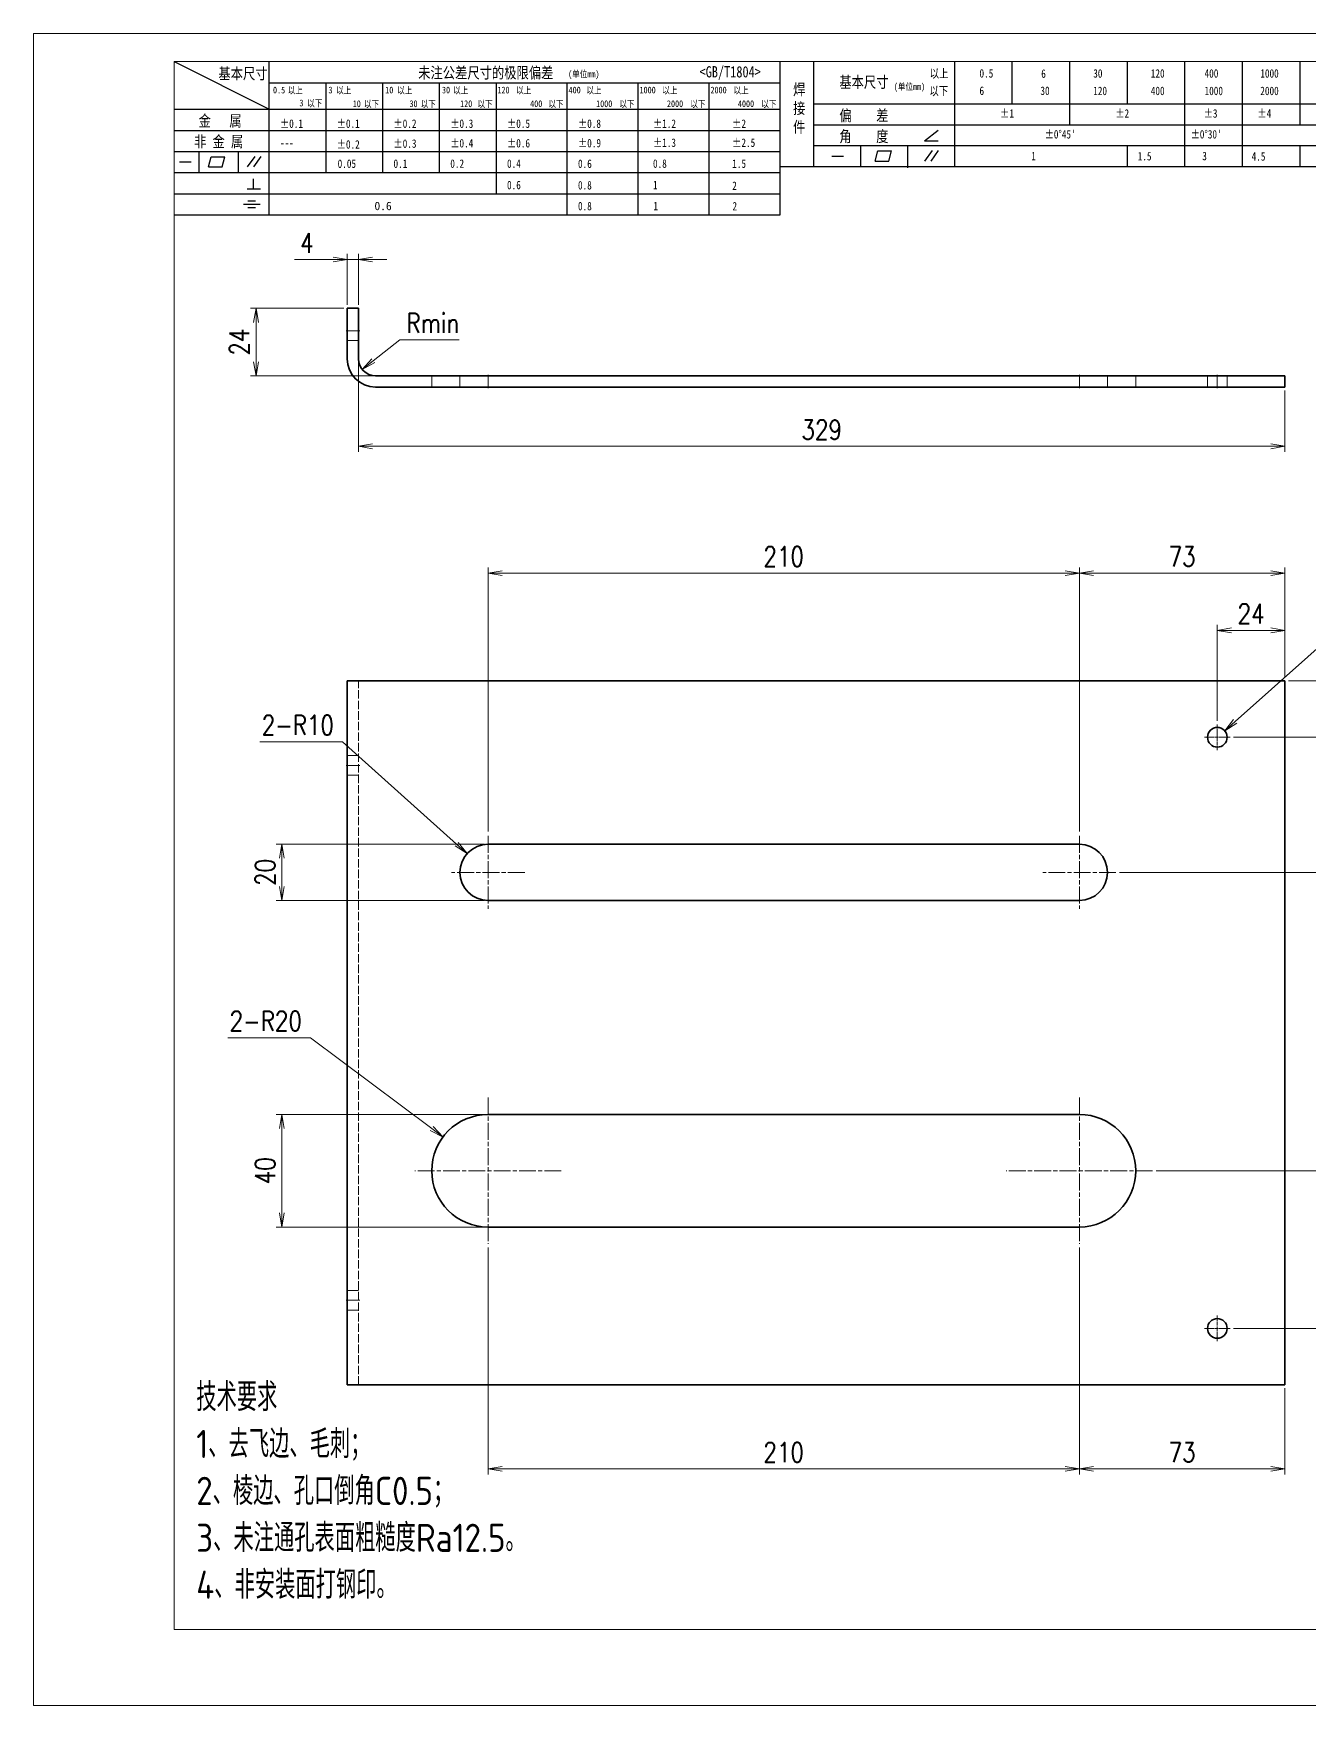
# Model space of a CAD drawing. Header units: inches. Extents: x 269 to 10986, y 1043 to 4337.
# Drawn here: x 269 to 722, y 3497 to 4091 of the extents above; entities that cross this region are included whole.
import ezdxf

# ---------------------------------------------------------------- set-up
doc = ezdxf.new("R2010")
doc.units = ezdxf.units.IN
doc.header["$MEASUREMENT"] = 0
doc.linetypes.add('AM_ISO02W050x2', pattern=[3.75, 3, -0.75])
doc.linetypes.add('AM_ISO08W050x2', pattern=[9, 6, -0.75, 1.5, -0.75])
for name, color, linetype, lineweight in [('中心线', 2, 'AM_ISO08W050x2', 18), ('图框', 7, 'Continuous', 18), ('标注线', 3, 'Continuous', 18), ('粗实线', 7, 'Continuous', 35), ('虚线', 1, 'AM_ISO02W050x2', 18)]:
    doc.layers.add(name, color=color, linetype=linetype, lineweight=lineweight)
doc.layers.add('图\\M+19E79\\M+195B6\\M+18E9A', color=7, linetype='Continuous')
doc.layers.add('打印', color=7, linetype='Continuous', lineweight=15, plot=False)
doc.layers.add('打印-禁用', color=7, linetype='Continuous', lineweight=15, plot=False)
doc.styles.add('DIM', font='romans.shx', dxfattribs={"width": 0.8, "bigfont": 'bigfont.shx'})
doc.styles.add('国标', font='simfang.ttf', dxfattribs={"width": 0.8})
doc.styles.add('机械长仿宋', font='gbenor.shx', dxfattribs={"height": 1, "bigfont": 'gbcbig.shx'})
doc.dimstyles.new('XR 1-2$0', dxfattribs={"dimscale": 2, "dimtxt": 3.5, "dimasz": 2.5, "dimexe": 1, "dimexo": 0.625, "dimgap": 1.2, "dimtad": 1, "dimdsep": 46, "dimtxsty": 'DIM', "dimblk": 'OPEN', "dimcen": 0, "dimclrd": 8, "dimclre": 8, "dimclrt": 2, "dimazin": 2, "dimtfac": 0.5, "dimtmove": 0, "dimatfit": 3, "dimldrblk": 'OPEN', "dimfxl": 0, "dimtolj": 2, "dimlwd": 13, "dimlwe": 13, "dimarcsym": 0})
doc.dimstyles.new('XR 1-2$3', dxfattribs={"dimscale": 2, "dimtxt": 3.5, "dimasz": 2.5, "dimexe": 1, "dimexo": 0.625, "dimgap": 1.2, "dimtad": 1, "dimtoh": 1, "dimdsep": 46, "dimtxsty": 'DIM', "dimblk": 'OPEN', "dimcen": 0, "dimclrd": 8, "dimclre": 8, "dimclrt": 2, "dimazin": 2, "dimtfac": 0.5, "dimtofl": 0, "dimtmove": 0, "dimatfit": 3, "dimldrblk": 'OPEN', "dimfxl": 0, "dimtolj": 2, "dimlwd": 18, "dimlwe": 18, "dimarcsym": 0})
doc.dimstyles.new('XR 1-2$4', dxfattribs={"dimscale": 2, "dimtxt": 3.5, "dimasz": 2.5, "dimexe": 1, "dimexo": 0.625, "dimgap": 1.2, "dimtad": 1, "dimtoh": 1, "dimdsep": 46, "dimtxsty": 'DIM', "dimblk": 'OPEN', "dimcen": 0, "dimclrd": 8, "dimclre": 8, "dimclrt": 2, "dimazin": 2, "dimtfac": 0.5, "dimtofl": 0, "dimtmove": 0, "dimatfit": 3, "dimldrblk": 'OPEN', "dimfxl": 0, "dimtolj": 2, "dimlwd": 18, "dimlwe": 18, "dimarcsym": 0})

# ---------------------------------------------------------------- blocks, each defined once
blk = doc.blocks.new('GZDEH零件A3图框V01版')
at = {"layer": '图\\M+19E79\\M+195B6\\M+18E9A', "color": 9}
for p, q in [((2882.49, -1554.46), (2899.37, -1562.92)), ((2899.37, -1581.67), (2899.37, -1554.46)), ((2990.09, -1581.67), (2990.09, -1554.46)), ((2996.09, -1573.08), (2996.09, -1554.46)), ((3021.09, -1561.98), (3021.09, -1554.46)), ((3031.31, -1561.98), (3031.31, -1554.46)), ((3041.53, -1561.98), (3041.53, -1554.46)), ((3051.75, -1561.98), (3051.75, -1554.46)), ((3061.98, -1561.98), (3061.98, -1554.46)), ((3072.2, -1561.98), (3072.2, -1554.46)), ((3082.42, -1561.98), (3082.42, -1554.46)), ((2899.37, -1558.24), (2990.09, -1558.24)), ((2909.45, -1574.17), (2909.45, -1558.24)), ((2919.53, -1574.17), (2919.53, -1558.24)), ((2929.61, -1574.17), (2929.61, -1558.24)), ((2939.69, -1577.92), (2939.69, -1558.24)), ((2952.29, -1581.67), (2952.29, -1558.24)), ((2964.89, -1581.67), (2964.89, -1558.24)), ((2977.49, -1581.67), (2977.49, -1558.24)), ((2996.09, -1561.98), (3113.09, -1561.98)), ((3021.09, -1573.08), (3021.09, -1561.98)), ((3041.53, -1565.68), (3041.53, -1561.98)), ((3061.98, -1573.08), (3061.98, -1561.98)), ((3072.2, -1573.08), (3072.2, -1561.98)), ((3082.42, -1565.68), (3082.42, -1561.98)), ((2882.49, -1562.92), (2990.09, -1562.92)), ((2882.49, -1566.67), (2990.09, -1566.67)), ((2996.09, -1565.68), (3113.09, -1565.68)), ((3015.75, -1568.51), (3018.15, -1566.66)), ((2882.49, -1570.42), (2990.09, -1570.42)), ((2886.92, -1574.12), (2886.92, -1570.42)), ((2893.91, -1574.12), (2893.91, -1570.42)), ((2996.09, -1569.38), (3113.09, -1569.38)), ((3004.42, -1573.08), (3004.42, -1569.38)), ((3006.97, -1572.12), (3007.45, -1570.33)), ((3007.45, -1570.33), (3009.86, -1570.33)), ((3009.39, -1572.12), (3009.86, -1570.33)), ((3012.75, -1573.08), (3012.75, -1569.38)), ((3015.75, -1568.51), (3018.15, -1568.51)), ((3015.81, -1572.12), (3017.15, -1570.26)), ((3016.89, -1572.12), (3018.23, -1570.26)), ((3051.75, -1573.08), (3051.75, -1569.38)), ((3082.42, -1573.08), (3082.42, -1569.48)), ((2883.43, -1572.27), (2885.49, -1572.27)), ((2888.59, -1573.16), (2889.07, -1571.37)), ((2888.59, -1573.16), (2891, -1573.16)), ((2889.07, -1571.37), (2891.48, -1571.37)), ((2891, -1573.16), (2891.48, -1571.37)), ((2895.52, -1573.16), (2896.85, -1571.3)), ((2896.6, -1573.16), (2897.94, -1571.3)), ((2990.09, -1573.08), (3113.09, -1573.08)), ((2999.26, -1571.23), (3001.32, -1571.23)), ((3006.97, -1572.12), (3009.39, -1572.12)), ((3012.75, -1573.33), (3012.75, -1573.08)), ((2882.49, -1574.17), (2990.09, -1574.17)), ((2895.42, -1577.05), (2897.81, -1577.05)), ((2896.58, -1577.05), (2896.58, -1575.28)), ((2882.49, -1577.92), (2990.09, -1577.92)), ((2894.79, -1579.77), (2897.77, -1579.77)), ((2895.57, -1579.17), (2896.92, -1579.17)), ((2882.49, -1581.67), (2990.09, -1581.67)), ((2895.57, -1580.37), (2896.93, -1580.37))]:
    blk.add_line(p, q, dxfattribs=at)
at = {"layer": '图框', "linetype": 'Continuous'}
for p, q in [((2882.49, -1554.46), (2882.49, -1832.96)), ((3272.49, -1554.46), (2882.49, -1554.46)), ((2882.49, -1832.96), (3272.49, -1832.96))]:
    blk.add_line(p, q, dxfattribs=at)
at = {"layer": '打印-禁用', "linetype": 'Continuous'}
for p, q in [((2857.49, -1549.46), (2857.49, -1846.46)), ((3277.49, -1549.46), (2857.49, -1549.46)), ((2857.49, -1846.46), (3277.49, -1846.46))]:
    blk.add_line(p, q, dxfattribs=at)
at = {"layer": '图\\M+19E79\\M+195B6\\M+18E9A', "color": 9, "style": '国标', "width": 0.8}
for s, height, p in [('基本尺寸', 2, (2890.33, -1557.58)), ('未注公差尺寸的极限偏差', 2, (2925.81, -1557.44)), ('<GB/T1804>', 2, (2975.78, -1557.27)), ('以上', 1.5, (3016.64, -1557.33)), ('0.5', 1.5, (3025.49, -1557.3)), ('6', 1.5, (3036.45, -1557.34)), ('30', 1.5, (3045.69, -1557.31)), ('120', 1.5, (3055.91, -1557.31)), ('400', 1.5, (3065.46, -1557.31)), ('1000', 1.5, (3075.36, -1557.31)), ('30', 1.2, (2930.04, -1560.11)), ('基本尺寸', 2, (3000.6, -1559.1)), ('以下', 1.5, (3016.58, -1560.43)), ('6', 1.5, (3025.49, -1560.38)), ('30', 1.5, (3036.31, -1560.39)), ('120', 1.5, (3045.69, -1560.41)), ('400', 1.5, (3055.91, -1560.41)), ('1000', 1.5, (3065.46, -1560.41)), ('2000', 1.5, (3075.36, -1560.41)), ('金   属', 2, (2886.82, -1565.98)), ('±0.1', 1.5, (2901.27, -1566.23)), ('±0.1', 1.5, (2911.35, -1566.23)), ('±0.2', 1.5, (2921.43, -1566.23)), ('±0.3', 1.5, (2931.51, -1566.23)), ('±0.5', 1.5, (2941.59, -1566.23)), ('±0.8', 1.5, (2954.19, -1566.23)), ('±1.2', 1.5, (2967.51, -1566.23)), ('±2', 1.5, (2981.58, -1566.23)), ('偏    差', 2, (3000.6, -1565.04)), ('±1', 1.5, (3029.16, -1564.42)), ('±2', 1.5, (3049.61, -1564.42)), ('±3', 1.5, (3065.3, -1564.42)), ('±4', 1.5, (3074.85, -1564.42)), ('非 金 属', 2, (2886.02, -1569.65)), ('±0.3', 1.5, (2921.43, -1569.77)), ('±0.4', 1.5, (2931.51, -1569.71)), ('±0.6', 1.5, (2941.59, -1569.71)), ('±0.9', 1.5, (2954.19, -1569.68)), ('±1.3', 1.5, (2967.51, -1569.62)), ('±2.5', 1.5, (2981.58, -1569.61)), ('角    度', 2, (3000.6, -1568.74)), ("±0%%D45'", 1.5, (3037.06, -1568.12)), ("±0%%D30'", 1.5, (3062.98, -1568.12)), ('---', 1.5, (2901.27, -1569.65)), ('±0.2', 1.5, (2911.35, -1569.92)), ('1', 1.5, (3034.69, -1571.98)), ('1.5', 1.5, (3053.59, -1572.01)), ('3', 1.5, (3065.05, -1571.98)), ('4.5', 1.5, (3073.82, -1572.05)), ('0.1', 1.5, (2921.43, -1573.34)), ('0.2', 1.5, (2931.51, -1573.33)), ('0.4', 1.5, (2941.59, -1573.33)), ('0.6', 1.5, (2954.19, -1573.35)), ('0.8', 1.5, (2967.51, -1573.33)), ('1.5', 1.5, (2981.58, -1573.34)), ('0.6', 1.5, (2941.59, -1577.14)), ('0.8', 1.5, (2954.19, -1577.17)), ('1', 1.5, (2967.51, -1577.12)), ('2', 1.5, (2981.58, -1577.26)), ('0.8', 1.5, (2954.19, -1580.87)), ('1', 1.5, (2967.59, -1580.86)), ('2', 1.5, (2981.62, -1580.89))]:
    blk.add_text(s, height=height, dxfattribs=at).set_placement(p)
at = {"layer": '图\\M+19E79\\M+195B6\\M+18E9A', "color": 9, "lineweight": 15, "style": '国标', "width": 0.8}
for s, p in [('(单位mm)', (2952.44, -1557.27)), ('0.5', (2900.03, -1560.11)), ('以上', (2902.64, -1560.16)), ('3', (2909.88, -1560.11)), ('以上', (2911.25, -1560.16)), ('10', (2919.96, -1560.11)), ('以上', (2922.09, -1560.16)), ('以上', (2932.02, -1560.16)), ('120', (2939.88, -1560.11)), ('以上', (2943.21, -1560.16)), ('400', (2952.52, -1560.11)), ('以上', (2955.68, -1560.16)), ('1000', (2965.12, -1560.11)), ('以上', (2969.16, -1560.16)), ('2000', (2977.72, -1560.11)), ('以上', (2981.8, -1560.16)), ('(单位mm)', (3010.27, -1559.51)), ('3', (2904.73, -1562.41)), ('以下', (2906.1, -1562.46)), ('10', (2914.19, -1562.54)), ('以下', (2916.18, -1562.59)), ('30', (2924.27, -1562.54)), ('以下', (2926.26, -1562.59)), ('120', (2933.26, -1562.54)), ('以下', (2936.34, -1562.59)), ('400', (2945.7, -1562.54)), ('以下', (2948.94, -1562.59)), ('1000', (2957.41, -1562.54)), ('以下', (2961.54, -1562.59)), ('2000', (2969.99, -1562.54)), ('以下', (2974.14, -1562.59)), ('4000', (2982.59, -1562.54)), ('以下', (2986.74, -1562.59))]:
    blk.add_text(s, height=1.2, dxfattribs=at).set_placement(p)
at = {"layer": '图\\M+19E79\\M+195B6\\M+18E9A', "color": 9, "lineweight": 13, "style": '国标'}
blk.add_text('0.6', height=1.5, dxfattribs=at).set_placement((2918.05, -1580.85))
at = {"layer": '图\\M+19E79\\M+195B6\\M+18E9A', "color": 9, "style": '国标'}
for s, insert, char_height, width, attachment_point in [('焊\\P接\\P件', (2992.39, -1558.41), 2, 3.1877, 1), ('0.05', (2911.51, -1573.37), 1.5, 5.1982, 7)]:
    blk.add_mtext(s, dxfattribs=dict(at, insert=insert, char_height=char_height, width=width, attachment_point=attachment_point))
blk = doc.blocks.new('DEH A3')
at = {"layer": '图框'}
blk.add_blockref('GZDEH零件A3图框V01版', (-2857.49, 1846.46), dxfattribs=at)
blk = doc.blocks.new('_Open')
at = {"color": 0, "linetype": 'ByBlock', "lineweight": -2}
for p, q in [((-1, 0.17), (0, 0)), ((-1, -0.17), (0, 0)), ((0, 0), (-1, 0))]:
    blk.add_line(p, q, dxfattribs=at)
blk = doc.blocks.new('*D1073')
at = {"layer": 'Defpoints', "color": 0, "transparency": 16777216}
for p in [(380.49, 4011.05), (380.49, 3993.72), (384.49, 3993.72)]:
    blk.add_point(p, dxfattribs=at)
at = {"layer": '标注线', "color": 8, "lineweight": 13, "transparency": 16777216}
for p, q in [((375.49, 4011.05), (361.69, 4011.05)), ((380.49, 3994.97), (380.49, 4013.05)), ((384.49, 4011.05), (380.49, 4011.05)), ((384.49, 3994.97), (384.49, 4013.05)), ((389.49, 4011.05), (394.49, 4011.05))]:
    blk.add_line(p, q, dxfattribs=at)
at = {"layer": '标注线', "color": 8, "lineweight": 13, "transparency": 16777216, "xscale": 5, "yscale": 5, "zscale": 5}
blk.add_blockref('_Open', (380.49, 4011.05), dxfattribs=at)
at = {"layer": '标注线', "color": 8, "lineweight": 13, "transparency": 16777216, "xscale": 5, "yscale": 5, "zscale": 5, "rotation": 180}
blk.add_blockref('_Open', (384.49, 4011.05), dxfattribs=at)
at = {"layer": '标注线', "color": 2, "transparency": 16777216, "insert": (366.09, 4016.95), "char_height": 7, "attachment_point": 5, "style": 'DIM'}
blk.add_mtext('\\A2;4', dxfattribs=at)
blk = doc.blocks.new('*D1074')
at = {"layer": 'Defpoints', "color": 0, "transparency": 16777216}
for p in [(380.49, 3993.72), (348.07, 3969.72), (390.49, 3969.72)]:
    blk.add_point(p, dxfattribs=at)
at = {"layer": '标注线', "color": 8, "lineweight": 13, "transparency": 16777216}
for p, q in [((379.24, 3993.72), (346.07, 3993.72)), ((348.07, 3988.72), (348.07, 3974.72)), ((389.24, 3969.72), (346.07, 3969.72))]:
    blk.add_line(p, q, dxfattribs=at)
at = {"layer": '标注线', "color": 8, "lineweight": 13, "transparency": 16777216, "xscale": 5, "yscale": 5, "zscale": 5}
for p, rotation in [((348.07, 3993.72), 90), ((348.07, 3969.72), 270)]:
    blk.add_blockref('_Open', p, dxfattribs=dict(at, rotation=rotation))
at = {"layer": '标注线', "color": 2, "transparency": 16777216, "insert": (342.17, 3981.72), "char_height": 7, "attachment_point": 5, "rotation": 90, "style": 'DIM'}
blk.add_mtext('\\A2;24', dxfattribs=at)
blk = doc.blocks.new('*D1075')
at = {"layer": 'Defpoints', "color": 0, "transparency": 16777216}
for p in [(384.49, 3975.72), (713.49, 3965.72), (713.49, 3944.68)]:
    blk.add_point(p, dxfattribs=at)
at = {"layer": '标注线', "color": 8, "lineweight": 13, "transparency": 16777216}
for p, q in [((384.49, 3974.47), (384.49, 3942.68)), ((713.49, 3964.47), (713.49, 3942.68)), ((389.49, 3944.68), (708.49, 3944.68))]:
    blk.add_line(p, q, dxfattribs=at)
at = {"layer": '标注线', "color": 8, "lineweight": 13, "transparency": 16777216, "xscale": 5, "yscale": 5, "zscale": 5, "rotation": 180}
blk.add_blockref('_Open', (384.49, 3944.68), dxfattribs=at)
at = {"layer": '标注线', "color": 8, "lineweight": 13, "transparency": 16777216, "xscale": 5, "yscale": 5, "zscale": 5}
blk.add_blockref('_Open', (713.49, 3944.68), dxfattribs=at)
at = {"layer": '标注线', "color": 2, "transparency": 16777216, "insert": (548.99, 3950.58), "char_height": 7, "attachment_point": 5, "style": 'DIM'}
blk.add_mtext('\\A2;329', dxfattribs=at)
blk = doc.blocks.new('*D1076')
at = {"layer": 'Defpoints', "color": 0, "transparency": 16777216}
for p in [(390.49, 3975.72), (385.78, 3972)]:
    blk.add_point(p, dxfattribs=at)
at = {"layer": '标注线', "color": 8, "lineweight": 18, "transparency": 16777216}
for p, q in [((399.13, 3982.54), (389.71, 3975.1)), ((420.19, 3982.54), (399.13, 3982.54))]:
    blk.add_line(p, q, dxfattribs=at)
at = {"layer": '标注线', "color": 8, "lineweight": 18, "transparency": 16777216, "xscale": 5, "yscale": 5, "zscale": 5, "rotation": 218.2937293647683}
blk.add_blockref('_Open', (385.78, 3972), dxfattribs=at)
at = {"layer": '标注线', "color": 2, "transparency": 16777216, "insert": (410.86, 3988.44), "char_height": 7, "attachment_point": 5, "style": 'DIM'}
blk.add_mtext('\\A2;{\\Fromans,bigfont|c134;Rmin}', dxfattribs=at)
blk = doc.blocks.new('*D1082')
at = {"layer": 'Defpoints', "color": 0, "transparency": 16777216}
for p in [(713.49, 3861.33), (747.69, 3861.33), (653.49, 3793.33)]:
    blk.add_point(p, dxfattribs=at)
at = {"layer": '标注线', "color": 8, "lineweight": 13, "transparency": 16777216}
for p, q in [((714.74, 3861.33), (749.69, 3861.33)), ((747.69, 3798.33), (747.69, 3856.33)), ((654.74, 3793.33), (749.69, 3793.33))]:
    blk.add_line(p, q, dxfattribs=at)
at = {"layer": '标注线', "color": 8, "lineweight": 13, "transparency": 16777216, "xscale": 5, "yscale": 5, "zscale": 5}
for p, rotation in [((747.69, 3861.33), 90), ((747.69, 3793.33), 270)]:
    blk.add_blockref('_Open', p, dxfattribs=dict(at, rotation=rotation))
at = {"layer": '标注线', "color": 2, "transparency": 16777216, "insert": (741.79, 3827.33), "char_height": 7, "attachment_point": 5, "rotation": 90, "style": 'DIM'}
blk.add_mtext('\\A2;68', dxfattribs=at)
blk = doc.blocks.new('*D1083')
at = {"layer": 'Defpoints', "color": 0, "transparency": 16777216}
for p in [(653.49, 3793.33), (666.49, 3687.33), (747.69, 3687.33)]:
    blk.add_point(p, dxfattribs=at)
at = {"layer": '标注线', "color": 8, "lineweight": 13, "transparency": 16777216}
for p, q in [((654.74, 3793.33), (749.69, 3793.33)), ((747.69, 3788.33), (747.69, 3692.33)), ((667.74, 3687.33), (749.69, 3687.33))]:
    blk.add_line(p, q, dxfattribs=at)
at = {"layer": '标注线', "color": 8, "lineweight": 13, "transparency": 16777216, "xscale": 5, "yscale": 5, "zscale": 5}
for p, rotation in [((747.69, 3793.33), 90), ((747.69, 3687.33), 270)]:
    blk.add_blockref('_Open', p, dxfattribs=dict(at, rotation=rotation))
at = {"layer": '标注线', "color": 2, "transparency": 16777216, "insert": (741.79, 3740.33), "char_height": 7, "attachment_point": 5, "rotation": 90, "style": 'DIM'}
blk.add_mtext('\\A2;106', dxfattribs=at)
blk = doc.blocks.new('*D1084')
at = {"layer": 'Defpoints', "color": 0, "transparency": 16777216}
for p in [(713.49, 3861.33), (785.91, 3861.33), (694.04, 3841.33)]:
    blk.add_point(p, dxfattribs=at)
at = {"layer": '标注线', "color": 8, "lineweight": 13, "transparency": 16777216}
for p, q in [((714.74, 3861.33), (787.91, 3861.33)), ((785.91, 3846.33), (785.91, 3856.33)), ((695.29, 3841.33), (787.91, 3841.33))]:
    blk.add_line(p, q, dxfattribs=at)
at = {"layer": '标注线', "color": 8, "lineweight": 13, "transparency": 16777216, "xscale": 5, "yscale": 5, "zscale": 5}
for p, rotation in [((785.91, 3861.33), 90), ((785.91, 3841.33), 270)]:
    blk.add_blockref('_Open', p, dxfattribs=dict(at, rotation=rotation))
at = {"layer": '标注线', "color": 2, "transparency": 16777216, "insert": (780.01, 3851.33), "char_height": 7, "attachment_point": 5, "rotation": 90, "style": 'DIM'}
blk.add_mtext('\\A2;20', dxfattribs=at)
blk = doc.blocks.new('*D1085')
at = {"layer": 'Defpoints', "color": 0, "transparency": 16777216}
for p in [(694.04, 3841.33), (694.04, 3631.33), (785.91, 3631.33)]:
    blk.add_point(p, dxfattribs=at)
at = {"layer": '标注线', "color": 8, "lineweight": 13, "transparency": 16777216}
for p, q in [((695.29, 3841.33), (787.91, 3841.33)), ((785.91, 3836.33), (785.91, 3636.33)), ((695.29, 3631.33), (787.91, 3631.33))]:
    blk.add_line(p, q, dxfattribs=at)
at = {"layer": '标注线', "color": 8, "lineweight": 13, "transparency": 16777216, "xscale": 5, "yscale": 5, "zscale": 5}
for p, rotation in [((785.91, 3841.33), 90), ((785.91, 3631.33), 270)]:
    blk.add_blockref('_Open', p, dxfattribs=dict(at, rotation=rotation))
at = {"layer": '标注线', "color": 2, "transparency": 16777216, "insert": (780.01, 3736.33), "char_height": 7, "attachment_point": 5, "rotation": 90, "style": 'DIM'}
blk.add_mtext('\\A2;210', dxfattribs=at)
blk = doc.blocks.new('*D1086')
at = {"layer": 'Defpoints', "color": 0, "transparency": 16777216}
for p in [(689.49, 3879.31), (713.49, 3861.33), (689.49, 3845.88)]:
    blk.add_point(p, dxfattribs=at)
at = {"layer": '标注线', "color": 8, "lineweight": 13, "transparency": 16777216}
for p, q in [((689.49, 3847.13), (689.49, 3881.31)), ((708.49, 3879.31), (694.49, 3879.31)), ((713.49, 3862.58), (713.49, 3881.31))]:
    blk.add_line(p, q, dxfattribs=at)
at = {"layer": '标注线', "color": 8, "lineweight": 13, "transparency": 16777216, "xscale": 5, "yscale": 5, "zscale": 5, "rotation": 180}
blk.add_blockref('_Open', (689.49, 3879.31), dxfattribs=at)
at = {"layer": '标注线', "color": 8, "lineweight": 13, "transparency": 16777216, "xscale": 5, "yscale": 5, "zscale": 5}
blk.add_blockref('_Open', (713.49, 3879.31), dxfattribs=at)
at = {"layer": '标注线', "color": 2, "transparency": 16777216, "insert": (701.49, 3885.21), "char_height": 7, "attachment_point": 5, "style": 'DIM'}
blk.add_mtext('\\A2;24', dxfattribs=at)
blk = doc.blocks.new('*D1087')
at = {"layer": 'Defpoints', "color": 0, "transparency": 16777216}
for p in [(640.49, 3899.65), (713.49, 3861.33), (640.49, 3806.63)]:
    blk.add_point(p, dxfattribs=at)
at = {"layer": '标注线', "color": 8, "lineweight": 13, "transparency": 16777216}
for p, q in [((640.49, 3807.88), (640.49, 3901.65)), ((708.49, 3899.65), (645.49, 3899.65)), ((713.49, 3862.58), (713.49, 3901.65))]:
    blk.add_line(p, q, dxfattribs=at)
at = {"layer": '标注线', "color": 8, "lineweight": 13, "transparency": 16777216, "xscale": 5, "yscale": 5, "zscale": 5, "rotation": 180}
blk.add_blockref('_Open', (640.49, 3899.65), dxfattribs=at)
at = {"layer": '标注线', "color": 8, "lineweight": 13, "transparency": 16777216, "xscale": 5, "yscale": 5, "zscale": 5}
blk.add_blockref('_Open', (713.49, 3899.65), dxfattribs=at)
at = {"layer": '标注线', "color": 2, "transparency": 16777216, "insert": (676.99, 3905.55), "char_height": 7, "attachment_point": 5, "style": 'DIM'}
blk.add_mtext('\\A2;73', dxfattribs=at)
blk = doc.blocks.new('*D1088')
at = {"layer": 'Defpoints', "color": 0, "transparency": 16777216}
for p in [(430.49, 3899.65), (430.49, 3806.63), (640.49, 3806.63)]:
    blk.add_point(p, dxfattribs=at)
at = {"layer": '标注线', "color": 8, "lineweight": 13, "transparency": 16777216}
for p, q in [((430.49, 3807.88), (430.49, 3901.65)), ((635.49, 3899.65), (435.49, 3899.65)), ((640.49, 3807.88), (640.49, 3901.65))]:
    blk.add_line(p, q, dxfattribs=at)
at = {"layer": '标注线', "color": 8, "lineweight": 13, "transparency": 16777216, "xscale": 5, "yscale": 5, "zscale": 5, "rotation": 180}
blk.add_blockref('_Open', (430.49, 3899.65), dxfattribs=at)
at = {"layer": '标注线', "color": 8, "lineweight": 13, "transparency": 16777216, "xscale": 5, "yscale": 5, "zscale": 5}
blk.add_blockref('_Open', (640.49, 3899.65), dxfattribs=at)
at = {"layer": '标注线', "color": 2, "transparency": 16777216, "insert": (535.49, 3905.55), "char_height": 7, "attachment_point": 5, "style": 'DIM'}
blk.add_mtext('\\A2;210', dxfattribs=at)
blk = doc.blocks.new('*D1090')
at = {"layer": 'Defpoints', "color": 0, "transparency": 16777216}
for p in [(430.49, 3803.33), (357.22, 3783.33), (430.49, 3783.33)]:
    blk.add_point(p, dxfattribs=at)
at = {"layer": '标注线', "color": 8, "lineweight": 13, "transparency": 16777216}
for p, q in [((429.24, 3803.33), (355.22, 3803.33)), ((357.22, 3798.33), (357.22, 3788.33)), ((429.24, 3783.33), (355.22, 3783.33))]:
    blk.add_line(p, q, dxfattribs=at)
at = {"layer": '标注线', "color": 8, "lineweight": 13, "transparency": 16777216, "xscale": 5, "yscale": 5, "zscale": 5}
for p, rotation in [((357.22, 3803.33), 90), ((357.22, 3783.33), 270)]:
    blk.add_blockref('_Open', p, dxfattribs=dict(at, rotation=rotation))
at = {"layer": '标注线', "color": 2, "transparency": 16777216, "insert": (351.32, 3793.33), "char_height": 7, "attachment_point": 5, "rotation": 90, "style": 'DIM'}
blk.add_mtext('\\A2;20', dxfattribs=at)
blk = doc.blocks.new('*D1091')
at = {"layer": 'Defpoints', "color": 0, "transparency": 16777216}
for p in [(423.05, 3800.01), (430.49, 3793.33)]:
    blk.add_point(p, dxfattribs=at)
at = {"layer": '标注线', "color": 8, "lineweight": 18, "transparency": 16777216}
for p, q in [((349.45, 3839.75), (378.78, 3839.75)), ((378.78, 3839.75), (419.33, 3803.35))]:
    blk.add_line(p, q, dxfattribs=at)
at = {"layer": '标注线', "color": 8, "lineweight": 18, "transparency": 16777216, "xscale": 5, "yscale": 5, "zscale": 5, "rotation": 318.08886224181}
blk.add_blockref('_Open', (423.05, 3800.01), dxfattribs=at)
at = {"layer": '标注线', "color": 2, "transparency": 16777216, "insert": (362.91, 3845.65), "char_height": 7, "attachment_point": 5, "style": 'DIM'}
blk.add_mtext('\\A2;{\\Fromans,bigfont|c134;2-}R10', dxfattribs=at)
blk = doc.blocks.new('*D1201')
at = {"layer": 'Defpoints', "color": 0, "transparency": 16777216}
for p in [(692.11, 3843.66), (686.88, 3839)]:
    blk.add_point(p, dxfattribs=at)
at = {"layer": '标注线', "color": 8, "lineweight": 18, "transparency": 16777216}
for p, q in [((735.03, 3881.9), (695.84, 3846.98)), ((758.5, 3881.9), (735.03, 3881.9))]:
    blk.add_line(p, q, dxfattribs=at)
at = {"layer": '标注线', "color": 8, "lineweight": 18, "transparency": 16777216, "xscale": 5, "yscale": 5, "zscale": 5, "rotation": 221.6955479463676}
blk.add_blockref('_Open', (692.11, 3843.66), dxfattribs=at)
at = {"layer": '标注线', "color": 2, "transparency": 16777216, "insert": (747.97, 3887.8), "char_height": 7, "attachment_point": 5, "style": 'DIM'}
blk.add_mtext('\\A2;2-%%c7', dxfattribs=at)
blk = doc.blocks.new('*D1203')
at = {"layer": 'Defpoints', "color": 0, "transparency": 16777216}
for p in [(640.49, 3661.33), (713.49, 3611.33), (713.49, 3581.43)]:
    blk.add_point(p, dxfattribs=at)
at = {"layer": '标注线', "color": 8, "lineweight": 13, "transparency": 16777216}
for p, q in [((640.49, 3660.08), (640.49, 3579.43)), ((713.49, 3610.08), (713.49, 3579.43)), ((645.49, 3581.43), (708.49, 3581.43))]:
    blk.add_line(p, q, dxfattribs=at)
at = {"layer": '标注线', "color": 8, "lineweight": 13, "transparency": 16777216, "xscale": 5, "yscale": 5, "zscale": 5, "rotation": 180}
blk.add_blockref('_Open', (640.49, 3581.43), dxfattribs=at)
at = {"layer": '标注线', "color": 8, "lineweight": 13, "transparency": 16777216, "xscale": 5, "yscale": 5, "zscale": 5}
blk.add_blockref('_Open', (713.49, 3581.43), dxfattribs=at)
at = {"layer": '标注线', "color": 2, "transparency": 16777216, "insert": (676.99, 3587.33), "char_height": 7, "attachment_point": 5, "style": 'DIM'}
blk.add_mtext('\\A2;73', dxfattribs=at)
blk = doc.blocks.new('*D1204')
at = {"layer": 'Defpoints', "color": 0, "transparency": 16777216}
for p in [(430.49, 3661.33), (640.49, 3661.33), (640.49, 3581.43)]:
    blk.add_point(p, dxfattribs=at)
at = {"layer": '标注线', "color": 8, "lineweight": 13, "transparency": 16777216}
for p, q in [((430.49, 3660.08), (430.49, 3579.43)), ((640.49, 3660.08), (640.49, 3579.43)), ((435.49, 3581.43), (635.49, 3581.43))]:
    blk.add_line(p, q, dxfattribs=at)
at = {"layer": '标注线', "color": 8, "lineweight": 13, "transparency": 16777216, "xscale": 5, "yscale": 5, "zscale": 5, "rotation": 180}
blk.add_blockref('_Open', (430.49, 3581.43), dxfattribs=at)
at = {"layer": '标注线', "color": 8, "lineweight": 13, "transparency": 16777216, "xscale": 5, "yscale": 5, "zscale": 5}
blk.add_blockref('_Open', (640.49, 3581.43), dxfattribs=at)
at = {"layer": '标注线', "color": 2, "transparency": 16777216, "insert": (535.49, 3587.33), "char_height": 7, "attachment_point": 5, "style": 'DIM'}
blk.add_mtext('\\A2;210', dxfattribs=at)
blk = doc.blocks.new('*D1205')
at = {"layer": 'Defpoints', "color": 0, "transparency": 16777216}
for p in [(357.22, 3707.33), (430.49, 3707.33), (430.49, 3667.33)]:
    blk.add_point(p, dxfattribs=at)
at = {"layer": '标注线', "color": 8, "lineweight": 13, "transparency": 16777216}
for p, q in [((429.24, 3707.33), (355.22, 3707.33)), ((357.22, 3672.33), (357.22, 3702.33)), ((429.24, 3667.33), (355.22, 3667.33))]:
    blk.add_line(p, q, dxfattribs=at)
at = {"layer": '标注线', "color": 8, "lineweight": 13, "transparency": 16777216, "xscale": 5, "yscale": 5, "zscale": 5}
for p, rotation in [((357.22, 3707.33), 90), ((357.22, 3667.33), 270)]:
    blk.add_blockref('_Open', p, dxfattribs=dict(at, rotation=rotation))
at = {"layer": '标注线', "color": 2, "transparency": 16777216, "insert": (351.32, 3687.33), "char_height": 7, "attachment_point": 5, "rotation": 90, "style": 'DIM'}
blk.add_mtext('\\A2;40', dxfattribs=at)
blk = doc.blocks.new('*D1206')
at = {"layer": 'Defpoints', "color": 0, "transparency": 16777216}
for p in [(414.49, 3699.32), (430.49, 3687.33)]:
    blk.add_point(p, dxfattribs=at)
at = {"layer": '标注线', "color": 8, "lineweight": 18, "transparency": 16777216}
for p, q in [((338.06, 3734.61), (367.4, 3734.61)), ((367.4, 3734.61), (410.49, 3702.32))]:
    blk.add_line(p, q, dxfattribs=at)
at = {"layer": '标注线', "color": 8, "lineweight": 18, "transparency": 16777216, "xscale": 5, "yscale": 5, "zscale": 5, "rotation": 323.1516136749505}
blk.add_blockref('_Open', (414.49, 3699.32), dxfattribs=at)
at = {"layer": '标注线', "color": 2, "transparency": 16777216, "insert": (351.53, 3740.51), "char_height": 7, "attachment_point": 5, "style": 'DIM'}
blk.add_mtext('\\A2;{\\Fromans,bigfont|c134;2-}R20', dxfattribs=at)

msp = doc.modelspace()

# ---------------------------------------------------------------- linework, layer by layer
at = {"layer": '中心线', "ltscale": 0.120015}
for p, q in [((384.892, 3985.719), (380.091, 3985.719)), ((430.492, 3970.119), (430.492, 3965.319)), ((640.492, 3970.119), (640.492, 3965.319)), ((384.892, 3831.329), (380.091, 3831.329)), ((384.892, 3641.329), (380.091, 3641.329))]:
    msp.add_line(p, q, dxfattribs=at)
at = {"layer": '中心线', "ltscale": 0.12}
msp.add_line((689.492, 3965.319), (689.492, 3970.119), dxfattribs=at)
at = {"layer": '中心线', "ltscale": 0.2275}
for p, q in [((689.492, 3845.879), (689.492, 3836.779)), ((694.042, 3841.329), (684.942, 3841.329)), ((689.492, 3635.879), (689.492, 3626.779)), ((694.042, 3631.329), (684.942, 3631.329))]:
    msp.add_line(p, q, dxfattribs=at)
at = {"layer": '中心线'}
for p, q in [((430.492, 3806.329), (430.492, 3780.329)), ((640.492, 3806.329), (640.492, 3780.329)), ((443.492, 3793.329), (417.492, 3793.329)), ((653.492, 3793.329), (627.492, 3793.329)), ((430.492, 3713.329), (430.492, 3661.329)), ((640.492, 3713.329), (640.492, 3661.329)), ((456.492, 3687.329), (404.492, 3687.329)), ((666.492, 3687.329), (614.492, 3687.329))]:
    msp.add_line(p, q, dxfattribs=at)
at = {"layer": '打印'}
msp.add_lwpolyline([(269.025, 4091.354), (1109.025, 4091.354), (1109.025, 3497.354), (269.025, 3497.354)], close=True, dxfattribs=at)
at = {"layer": '粗实线', "ltscale": 0.45}
for p, q in [((380.492, 3975.719), (380.492, 3993.719)), ((384.492, 3975.719), (384.492, 3993.719))]:
    msp.add_line(p, q, dxfattribs=at)
at = {"layer": '粗实线', "ltscale": 0.1}
for p, q in [((384.492, 3993.719), (380.492, 3993.719)), ((713.492, 3965.719), (713.492, 3969.719))]:
    msp.add_line(p, q, dxfattribs=at)
at = {"layer": '粗实线'}
for p, q in [((713.492, 3969.719), (390.492, 3969.719)), ((713.492, 3965.719), (390.492, 3965.719)), ((380.492, 3611.329), (380.492, 3861.329)), ((713.492, 3861.329), (390.492, 3861.329)), ((713.492, 3861.329), (713.492, 3803.629)), ((430.492, 3803.329), (640.492, 3803.329)), ((713.492, 3803.629), (713.492, 3783.629)), ((640.492, 3783.329), (430.492, 3783.329)), ((713.492, 3783.629), (713.492, 3689.029)), ((430.492, 3707.329), (640.492, 3707.329)), ((713.492, 3689.029), (713.492, 3669.029)), ((640.492, 3667.329), (430.492, 3667.329)), ((713.492, 3669.029), (713.492, 3611.329)), ((713.492, 3611.329), (390.492, 3611.329))]:
    msp.add_line(p, q, dxfattribs=at)
at = {"layer": '粗实线', "ltscale": 0.25}
for p, q in [((390.492, 3861.329), (380.492, 3861.329)), ((390.492, 3611.329), (380.492, 3611.329))]:
    msp.add_line(p, q, dxfattribs=at)
at = {"layer": '粗实线'}
for centre in [(689.492, 3841.329), (689.492, 3631.329)]:
    msp.add_circle(centre, 3.5, dxfattribs=at)
for centre, radius, start, end in [((390.492, 3975.719), 10, 180, 270), ((390.492, 3975.719), 6, 180, 270), ((430.492, 3793.329), 10, 90, 270), ((640.492, 3793.329), 10, 270, 90), ((430.492, 3687.329), 20, 90, 270), ((640.492, 3687.329), 20, 270, 90)]:
    msp.add_arc(centre, radius, start, end, dxfattribs=at)
at = {"layer": '虚线', "ltscale": 0.1}
for p, q in [((384.492, 3982.219), (380.492, 3982.219)), ((384.492, 3982.219), (380.492, 3982.219)), ((410.492, 3969.719), (410.492, 3965.719)), ((420.492, 3969.719), (420.492, 3965.719)), ((650.492, 3969.719), (650.492, 3965.719)), ((660.492, 3969.719), (660.492, 3965.719)), ((685.992, 3965.719), (685.992, 3969.719)), ((685.992, 3965.719), (685.992, 3969.719)), ((692.992, 3965.719), (692.992, 3969.719)), ((692.992, 3965.719), (692.992, 3969.719)), ((384.492, 3834.829), (380.492, 3834.829)), ((384.492, 3827.829), (380.492, 3827.829)), ((384.492, 3644.829), (380.492, 3644.829)), ((384.492, 3637.829), (380.492, 3637.829))]:
    msp.add_line(p, q, dxfattribs=at)
at = {"layer": '虚线'}
msp.add_line((384.492, 3611.329), (384.492, 3861.329), dxfattribs=at)

# ---------------------------------------------------------------- block references
at = {"layer": '图框', "xscale": 2, "yscale": 2, "zscale": 2}
msp.add_blockref('DEH A3', (269.025, 3497.354), dxfattribs=at)

# ---------------------------------------------------------------- texts
at = {"layer": '标注线', "color": 2, "insert": (326.851, 3535.215), "char_height": 10, "width": 229.64922, "attachment_point": 7, "style": '机械长仿宋'}
msp.add_mtext('\\A2;技术要求\\P1、去飞边、毛刺；\\P2、棱边、孔口倒角C0.5；\\P3、未注通孔表面粗糙度Ra12.5。\\P4、非安装面打钢印。', dxfattribs=at)

# ---------------------------------------------------------------- dimensions: what is measured, and where the dimension line sits
at = {"layer": '标注线'}
for base, p1, p2, picture, middle in [((380.492, 4011.054), (384.492, 3993.719), (380.492, 3993.719), '*D1073', (366.092, 4016.954)), ((713.492, 3944.682), (384.492, 3975.719), (713.492, 3965.719), '*D1075', (548.992, 3950.582)), ((430.492, 3899.649), (640.492, 3806.629), (430.492, 3806.629), '*D1088', (535.492, 3905.549)), ((640.492, 3899.649), (713.492, 3861.329), (640.492, 3806.629), '*D1087', (676.992, 3905.549)), ((689.492, 3879.308), (713.492, 3861.329), (689.492, 3845.879), '*D1086', (701.492, 3885.208)), ((640.492, 3581.425), (430.492, 3661.329), (640.492, 3661.329), '*D1204', (535.492, 3587.325)), ((713.492, 3581.425), (640.492, 3661.329), (713.492, 3611.329), '*D1203', (676.992, 3587.325))]:
    dim = msp.add_linear_dim(base=base, p1=p1, p2=p2, dimstyle='XR 1-2$0', dxfattribs=at)
    dim.commit()
    dim.dimension.update_dxf_attribs({"geometry": picture, "text_midpoint": middle})
for base, p1, p2, picture, middle in [((348.072, 3969.719), (380.492, 3993.719), (390.492, 3969.719), '*D1074', (342.172, 3981.719)), ((747.691, 3861.329), (653.492, 3793.329), (713.492, 3861.329), '*D1082', (741.791, 3827.329)), ((785.907, 3861.329), (694.042, 3841.329), (713.492, 3861.329), '*D1084', (780.007, 3851.329)), ((785.907, 3631.329), (694.042, 3841.329), (694.042, 3631.329), '*D1085', (780.007, 3736.329)), ((357.216, 3783.329), (430.492, 3803.329), (430.492, 3783.329), '*D1090', (351.316, 3793.329)), ((747.691, 3687.329), (653.492, 3793.329), (666.492, 3687.329), '*D1083', (741.791, 3740.329)), ((357.216, 3707.329), (430.492, 3667.329), (430.492, 3707.329), '*D1205', (351.316, 3687.329))]:
    dim = msp.add_linear_dim(base=base, p1=p1, p2=p2, angle=90, dimstyle='XR 1-2$0', dxfattribs=at)
    dim.commit()
    dim.dimension.update_dxf_attribs({"geometry": picture, "text_midpoint": middle})
dim = msp.add_radius_dim(center=(390.492, 3975.719), mpoint=(385.783, 3972.001), text='{\\Fromans,bigfont|c134;Rmin}', dimstyle='XR 1-2$4', override={"dimtmove": 1}, dxfattribs=at)
dim.commit()
dim.dimension.update_dxf_attribs({"geometry": '*D1076', "text_midpoint": (399.125, 3982.536), "dimtype": 164})
dim = msp.add_diameter_dim_2p(p1=(686.878, 3839.001), p2=(692.105, 3843.657), dimstyle='XR 1-2$3', override={"dimpost": '2-%%c<>'}, dxfattribs=at)
dim.commit()
dim.dimension.update_dxf_attribs({"geometry": '*D1201', "text_midpoint": (747.967, 3881.899), "dimtype": 163})
for center, mpoint, picture, middle in [((430.492, 3793.329), (423.05, 3800.009), '*D1091', (362.913, 3839.746)), ((430.492, 3687.329), (414.487, 3699.323), '*D1206', (351.53, 3734.614))]:
    dim = msp.add_radius_dim(center=center, mpoint=mpoint, text='{\\Fromans,bigfont|c134;2-}<>', dimstyle='XR 1-2$4', dxfattribs=at)
    dim.commit()
    dim.dimension.update_dxf_attribs({"geometry": picture, "text_midpoint": middle, "dimtype": 164})

doc.saveas('drawing.dxf')
